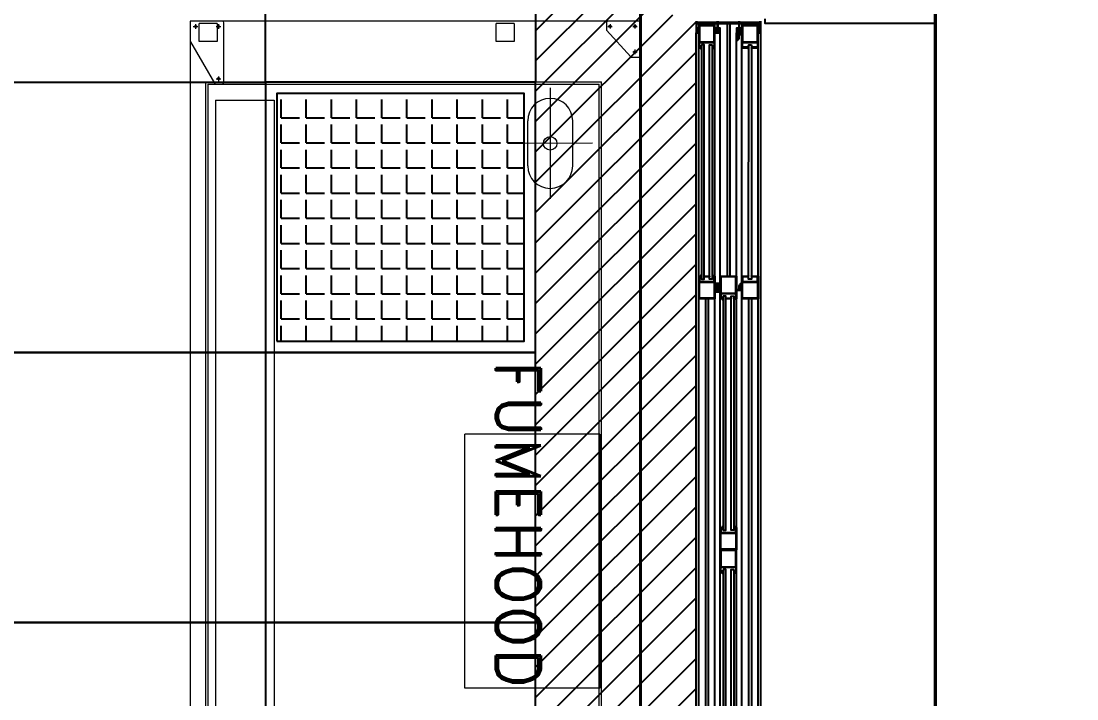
# Model space of a CAD drawing. Header units: millimetres. Extents: x -661525 to 498941, y 282148 to 1359693.
# Drawn here: x -320800 to -318454, y 447322 to 448828 of the extents above; entities that cross this region are included whole.
import ezdxf

# ---------------------------------------------------------------- set-up
doc = ezdxf.new("R2010")
doc.units = ezdxf.units.MM
doc.header["$LTSCALE"] = 2.5
for name, color, linetype in [('A-ALU-SECTION', 11, 'CONTINUOUS'), ('A-ANNO-DIMS-100', 11, 'CONTINUOUS'), ('A-ANNO-TEXT', 7, 'CONTINUOUS'), ('A-ELEV', 8, 'CONTINUOUS'), ('A-ELEV-MEDM', 34, 'CONTINUOUS'), ('A-ELEV-THIN', 8, 'CONTINUOUS'), ('A-GLAZ', 5, 'CONTINUOUS'), ('A-WALL-PLAS', 8, 'CONTINUOUS'), ('CEILING', 11, 'CONTINUOUS'), ('I-SECT', 3, 'CONTINUOUS')]:
    doc.layers.add(name, color=color, linetype=linetype)
doc.layers.add('lab furniture', color=34, linetype='CONTINUOUS', lineweight=18)
doc.styles.add('ROMAND', font='ROMAND')

# ---------------------------------------------------------------- blocks, each defined once
blk = doc.blocks.new('LIGHTS')
at = {"layer": 'CEILING', "transparency": 33554687}
h = blk.add_hatch(dxfattribs=at)
h.set_pattern_fill('ANGLE', color=40, scale=8)
h.set_pattern_definition([(0, (-357159.1916501295, 594292.3595648475), (0, 55.88), [40.64, -15.24]), (90, (-357159.1916501295, 594292.3595648475), (-55.88, 3.421663156817705e-15), [40.64, -15.24])])
h.paths.add_polyline_path([(-357709.1916501295, 594292.3595648475), (-357159.1916501295, 594292.3595648475), (-357159.1916501295, 594842.3595648475), (-357709.1916501295, 594842.3595648475)])
at = {"layer": 'CEILING', "color": 40}
for points in [[(-357734.1916501295, 594267.3595648475), (-357134.1916501295, 594267.3595648475), (-357134.1916501295, 594867.3595648475), (-357734.1916501295, 594867.3595648475)], [(-357709.1916501295, 594292.3595648475), (-357159.1916501295, 594292.3595648475), (-357159.1916501295, 594842.3595648475), (-357709.1916501295, 594842.3595648475)]]:
    blk.add_lwpolyline(points, close=True, dxfattribs=at)

msp = doc.modelspace()

# ---------------------------------------------------------------- hatches: boundary and pattern name
at = {"layer": 'CEILING', "transparency": 33554607}
h = msp.add_hatch(dxfattribs=at)
h.set_pattern_fill('ANSI31', color=254, scale=15)
h.set_pattern_definition([(45, (-674992.9245775288, 1033030.064944088), (-33.67596045400932, 33.67596045400933), [])])
h.paths.add_polyline_path([(-322689.2795446651, 442554.9711989762), (-322713.134088441, 442664.3374803578), (-324225.6447967887, 442334.4345848036), (-324225.6447967887, 442219.8652440234)])
h.paths.add_polyline_path([(-320550.6447959384, 443204.6558181804), (-320550.6447959384, 443291.8137056806), (-324100.6447959384, 443291.8137056806), (-324100.6447959384, 443097.5874493539), (-322584.2968365278, 443097.5874493539), (-322584.2968365278, 442761.0844044609)], flags=0)
h.paths.add_polyline_path([(-319300.6447967333, 445129.8084745786), (-319480.6447959404, 445129.8084745787), (-319480.6447959404, 444175.2027830672), (-319300.6447967333, 444175.2027830672)])
h.paths.add_polyline_path([(-320550.6447959384, 443204.6558181804), (-320550.6447959384, 443291.8137056806), (-324100.6447959384, 443291.8137056806), (-324100.6447959384, 443097.5874493539), (-322584.2968365278, 443097.5874493539), (-322584.2968365278, 442761.0844044609)], flags=16)
h.paths.add_polyline_path([(-324100.6447959384, 442761.0844044609), (-324148.5448864785, 442761.0844044609), (-324148.5448864785, 443097.5874493539), (-324100.6447959384, 443097.5874493539), (-324100.6447959384, 443291.8137056806), (-324225.6447967887, 443291.8137056806), (-324225.6447967887, 442334.4345848036), (-319836.3345124935, 443291.8137056806), (-324100.6447959384, 443291.8137056806), (-324100.6447959384, 443097.5874493539), (-322584.2968365278, 443097.5874493539), (-322584.2968365278, 442761.0844044609), (-324100.6447959384, 442430.3451262452)])
h.paths.add_polyline_path([(-322584.2968365278, 442761.0844044609), (-324100.6447959384, 442761.0844044609), (-324100.6447959384, 442430.3451262452)], flags=17)
h.paths.add_polyline_path([(-320100.6447959384, 445112.0915540079), (-320550.6447959384, 445112.0915540079), (-320550.6447959384, 444175.2027830672), (-320181.8947962524, 444175.2027830672, -0.3599880323542425), (-320100.6447959384, 444273.4292434115)])
h.paths.add_polyline_path([(-319480.6447959404, 445129.8084745787), (-320001.6447959389, 445129.8084745791), (-320001.6447959389, 445112.0915540079), (-320081.8947962524, 445112.0915540079), (-320081.8947962524, 444275.2027830672, -0.4142135623730951), (-319981.8947962524, 444175.2027830672), (-319480.6447959404, 444175.2027830672)])
h.paths.add_polyline_path([(-319300.6447967333, 444175.2027830672), (-319480.6447959404, 444175.2027830672), (-319480.6447959404, 443438.0396041998), (-320081.8947962524, 443306.8975468004), (-320081.8947962524, 443291.8137056806), (-319836.6273988618, 443291.8137056806), (-319412.644795744, 443384.2911259484), (-319412.644795744, 443665.8084745753), (-319306.644795744, 443665.8084745753), (-319300.6447967333, 443667.8462100885)])
h.paths.add_polyline_path([(-319480.6447959404, 444175.2027830672), (-319981.8947962524, 444175.2027830672, -0.4142135623730952), (-320081.8947962524, 444075.2027830672), (-320081.8947962524, 443306.8975468004), (-319480.6447959404, 443438.0396041998)])
h.paths.add_polyline_path([(-320100.6447959385, 444076.9763227229, -0.3599880323542248), (-320181.8947962524, 444175.2027830672), (-320550.6447959384, 444175.2027830672), (-320550.6447959384, 443291.8137056806), (-320100.6447959385, 443291.8137056806)])
h.paths.add_polyline_path([(-320550.6447959384, 444175.2027830672), (-320857.1447967608, 444175.2027830672), (-320857.1447967608, 443891.8137056806), (-320857.1447967608, 443291.8137056806), (-320550.6447959384, 443291.8137056806)])
h.paths.add_polyline_path([(-319480.6447959404, 453554.4463814722), (-320100.6447959384, 453554.4463814722), (-320100.6447959384, 453491.8137056806), (-319657.1447967608, 453491.8137056806), (-319657.1447967608, 452891.8137056806), (-319657.1447967608, 452291.8137056806), (-319657.1447967608, 451691.8137056806), (-319657.1447967608, 451091.8137056806), (-319657.1447967608, 450491.8137056806), (-319657.1447967608, 449891.8137056806), (-319657.1447967608, 449291.8137056806), (-319657.1447967608, 448691.8137056806), (-319480.6447959404, 448691.8137056806)])
h.paths.add_polyline_path([(-319300.6447967333, 453554.4463814722), (-319480.6447959404, 453554.4463814722), (-319480.6447959404, 448691.8137056806), (-319300.6447967333, 448691.8137056806), (-319300.6447967333, 448841.8137057439), (-319412.6447957682, 448841.8137057439), (-319412.6447957682, 449465.8137057439), (-319300.6447967333, 449465.8137057439), (-319300.6447967333, 451241.8137057444), (-319412.6447957682, 451241.8137057444), (-319412.6447957682, 451865.8137057444), (-319300.6447967333, 451865.8137057444)])
h.paths.add_polyline_path([(-319480.6447959404, 448691.8137056806), (-319657.1447967608, 448691.8137056806), (-319657.1447967608, 448091.8137056806), (-319657.1447967608, 447491.8137056806), (-319657.1447967608, 446891.8137056806), (-320100.6447959384, 446891.8137056806), (-320100.6447959384, 446360.0915540079), (-319891.1452820125, 446360.0915540079), (-319480.6447959404, 446449.5889131111)])
h.paths.add_polyline_path([(-319300.6447967333, 448691.8137056806), (-319480.6447959404, 448691.8137056806), (-319480.6447959404, 446449.5889131111), (-319891.1452820125, 446360.0915540079), (-319424.6447958372, 446360.0915540079), (-319424.6447957498, 446477.8137057439), (-319300.6447967333, 446477.8137057423)])
h.paths.add_polyline_path([(-320100.6447959384, 446891.8137056806), (-320257.1447967608, 446891.8137056806), (-320550.6447959384, 446891.8137056806), (-320550.6447959384, 446360.0915540079), (-320100.6447959384, 446360.0915540079)])
h.paths.add_polyline_path([(-320550.6447959384, 446891.8137056806), (-320857.1447967608, 446891.8137056806), (-320857.1447967608, 446291.8137056806), (-320857.1447967608, 446149.4842383079), (-320649.6447959389, 446194.7234102885), (-320649.6447959389, 446360.0915540079), (-320550.6447959384, 446360.0915540079)], flags=17)
h.paths.add_polyline_path([(-321237.6447959386, 453903.8137056806), (-321818.3048960833, 453903.8137056806), (-321818.3048960833, 453802.7987176758), (-321237.6447959386, 453802.7987176758)])
h.paths.add_polyline_path([(-320100.6447959384, 453641.8137950809), (-320550.6447959384, 453641.8137950809), (-320550.6447959384, 453554.4463814722), (-320100.6447959384, 453554.4463814722)])
h.paths.add_polyline_path([(-320100.6447959384, 453554.4463814722), (-320550.6447959384, 453554.4463814722), (-320550.6447959384, 453491.8137056806), (-320257.1447967608, 453491.8137056806), (-320100.6447959384, 453491.8137056806)])
h.paths.add_polyline_path([(-319412.6447036264, 454091.8137950809), (-320013.644702832, 454091.8137950809), (-320013.644702832, 453903.8137056806), (-319412.6447036264, 453903.8137056806)])
h.paths.add_polyline_path([(-319412.6447036264, 453903.8137056806), (-320013.644702832, 453903.8137056806), (-320013.644702832, 453802.7987176758), (-319480.6447959404, 453802.7987176756), (-319480.6447959404, 453554.4463814722), (-319300.6447967334, 453554.4463814722), (-319300.6447967334, 453641.8137950805), (-319412.6447036264, 453641.8137950805)])
h.paths.add_polyline_path([(-319480.6447959404, 453802.7987176756), (-320013.644702832, 453802.7987176758), (-320013.644702832, 453641.8137950809), (-320100.6447959384, 453641.8137950809), (-320100.6447959384, 453554.4463814722), (-319480.6447959404, 453554.4463814722)])
h.paths.add_polyline_path([(-324100.6447959384, 453641.8137057449), (-324213.6447967882, 453641.8137057449), (-324213.6447967882, 453554.4463814722), (-324100.6447959384, 453554.4463814722)])
h.paths.add_polyline_path([(-324100.6447959384, 453554.4463814722), (-324213.6447967882, 453554.4463814722), (-324213.6447967883, 451041.8137057449), (-324213.6447967891, 450041.813705745), (-324213.6447967885, 448791.8137057443), (-324213.6447967886, 448691.8137056806), (-324100.6447959384, 448691.8137056806)])
h.paths.add_polyline_path([(-324100.6447959384, 448691.8137056806), (-324213.6447967899, 448691.8137056806), (-324213.6447967899, 447791.8137057436), (-324213.6447967885, 446691.8137057438), (-324213.6447967901, 445691.8137057436), (-324213.6447967887, 443978.915725401), (-324218.3263436912, 443291.8137056806), (-324100.6447959384, 443291.8137056806), (-324100.6447959384, 444981.7653109194), (-323857.1447967608, 445034.853206324), (-323857.1447967608, 445091.8137056806), (-323857.1447967608, 445495.4239231065), (-324100.6447959384, 445442.3360277019)])
h.paths.add_polyline_path([(-323382.552946034, 453802.7987176758), (-324013.6447959382, 453802.7987176758), (-324013.6447959371, 453641.8137057449), (-324100.6447959384, 453641.8137057449), (-324100.6447959384, 445442.3360277019), (-323857.1447967608, 445495.4239231065), (-323857.1447967608, 445691.8137056806), (-323857.1447967608, 446291.8137056806), (-323857.1447967608, 446891.8137056806), (-323857.1447967608, 447491.8137056806), (-323857.1447967608, 448091.8137056806), (-323857.1447967608, 448691.8137056806), (-323857.1447967608, 449291.8137056806), (-323857.1447967608, 449891.8137056806), (-323857.1447967608, 450491.8137056806), (-323857.1447967608, 451091.8137056806), (-323857.1447967608, 451691.8137056806), (-323857.1447967608, 452291.8137056806), (-323857.1447967608, 452891.8137056806), (-323857.1447967608, 453491.8137056806), (-323257.1447967608, 453491.8137056806), (-322657.1447967608, 453491.8137056806), (-322057.1447967608, 453491.8137056806), (-321457.1447967608, 453491.8137056806), (-320857.1447967608, 453491.8137056806), (-320550.6447959384, 453491.8137056806), (-320550.6447959384, 453641.8137950809), (-320637.644702832, 453641.8137950809), (-320637.644702832, 453791.8137056807), (-321237.6447959386, 453791.8137056806), (-321818.3048960833, 453794.1015672894), (-321818.3048960833, 453554.4463814722), (-323382.552946034, 453554.4463814722)])
h.paths.add_polyline_path([(-324687.6447967887, 442945.0591115165, -0.3801224037316589), (-324786.9519863043, 443033.3082770564), (-326282.3376068475, 442856.3620864854, -0.449146825377469), (-326381.644796363, 442744.6112520252), (-326381.644796363, 442604.4046952919), (-325939.1885319838, 442604.4046952919), (-325939.1885319838, 442267.9016503989), (-326381.644796363, 442267.9016503989), (-326381.644796363, 441932.8232421234), (-324687.6447967887, 442302.3112172806)])
h.paths.add_polyline_path([(-324687.6447967887, 443978.9157254025), (-326381.6447963631, 443978.9157254024), (-326381.6447963631, 442944.6112520252, -0.3801224037314415), (-326282.3376068475, 442856.3620864854), (-324786.9519863043, 443033.3082770564, -0.4491468253774288), (-324687.6447967887, 443145.0591115165)])
h.paths.add_polyline_path([(-324587.6447967887, 443045.0591115165, -0.4142135623730951), (-324687.6447967887, 442945.0591115165), (-324687.6447967887, 442302.3112172806), (-324550.6447959384, 442332.1930667041)])
h.paths.add_polyline_path([(-324237.6447967887, 443098.3067719614), (-324550.6447959384, 443061.2700660192), (-324550.6447959384, 442332.1930667041), (-324687.6447967887, 442302.3112172806), (-324687.6447967887, 442119.0956184581), (-324237.6447967887, 442217.2478511517)])
h.paths.add_polyline_path([(-324237.6447967887, 443978.9157254025), (-324550.6447959384, 443978.9157254025), (-324550.6447959384, 443061.2700660192), (-324237.6447967887, 443098.3067719614)])
h.paths.add_polyline_path([(-324550.6447959384, 443978.9157254025), (-324687.6447967887, 443978.9157254025), (-324687.6447967887, 443145.0591115165, -0.3801224037317192), (-324588.3376072731, 443056.8099459767), (-324550.6447959384, 443061.2700660192)])
h.paths.add_polyline_path([(-328075.6447959375, 443978.9157254025), (-328100.6447959385, 443990.9157254024), (-328100.6447959385, 441557.8823747691), (-328075.6447959375, 441494.7515884678)])
h.paths.add_polyline_path([(-328100.6447959385, 443978.9157254024), (-328525.6447959375, 443978.9157254024), (-328525.6447959375, 443478.9157254024), (-328525.6447959375, 442590.915732089), (-328174.9519854531, 442632.4125580738, -0.3752320948283178), (-328100.6447959385, 442740.9879761888)])
h.paths.add_polyline_path([(-326381.6447963631, 443978.9157254024), (-328015.0914687, 443978.9157254024), (-328075.6447959375, 443978.9157254024), (-328075.6447959375, 442744.163392534, -0.3801224037317428), (-327976.3376064218, 442655.9142269941), (-326480.9519858787, 442832.860417565, -0.4491468253773102), (-326381.6447963631, 442944.6112520252)])
h.paths.add_polyline_path([(-327503.4365819345, 442604.4046952919), (-326381.644796363, 442604.4046952919), (-326381.644796363, 442744.6112520252, -0.3801224037319527), (-326480.9519858787, 442832.860417565), (-327976.3376064218, 442655.9142269941, -0.449146825377503), (-328075.6447959375, 442544.163392534), (-328075.6447959375, 441563.3352669661), (-326381.644796363, 441932.8232421234), (-326381.644796363, 442267.9016503989), (-327503.4365819345, 442267.9016503989)])
h.paths.add_polyline_path([(-328100.6447959385, 442547.3388088791, -0.3094281810421867), (-328174.9519854531, 442632.4125580738), (-328525.6447959375, 442590.915732089), (-328525.6447959375, 441702.9157387757), (-328525.6447959375, 441396.599355772), (-328075.6447959375, 441494.7515884678), (-328075.6447959375, 441563.3352669661), (-328100.6447959385, 441557.8823747691)])
h.paths.add_polyline_path([(-328307.1411855205, 441885.1712547079), (-328307.1411855205, 442103.1623870407), (-328461.6943915233, 442103.1623870407), (-328461.6943915233, 441885.1712547079)], flags=24)
h.paths.add_polyline_path([(-328404.9592570562, 443413.4559954352), (-328192.6468423222, 443413.4559954352), (-328192.6468423222, 443568.009201438), (-328404.9592570562, 443568.009201438)], flags=24)
h.paths.add_polyline_path([(-328307.1411855205, 443176.3294395231), (-328307.1411855205, 443394.3205718559), (-328461.6943915233, 443394.3205718559), (-328461.6943915233, 443176.3294395231)], flags=24)
h.paths.add_polyline_path([(-327337.2310853726, 443415.7325984367), (-327119.2399530397, 443415.7325984367), (-327119.2399530397, 443570.2858044395), (-327337.2310853726, 443570.2858044395)], flags=24)
h.paths.add_polyline_path([(-324566.9592579074, 443413.4559954352), (-324354.6468431734, 443413.4559954352), (-324354.6468431734, 443568.009201438), (-324566.9592579074, 443568.009201438)], flags=9)
h.paths.add_polyline_path([(-324137.1328595304, 449489.0276588214), (-323924.8204447964, 449489.0276588214), (-323924.8204447964, 449643.5808648242), (-324137.1328595304, 449643.5808648242)], flags=9)
h.paths.add_polyline_path([(-321013.4415590623, 453535.9644560215), (-321013.4415590623, 453748.2768707554), (-321167.994765065, 453748.2768707554), (-321167.994765065, 453535.9644560215)], flags=24)
h.paths.add_polyline_path([(-320578.106085729, 444366.6973647535), (-320360.1149533961, 444366.6973647535), (-320360.1149533961, 444521.2505707563), (-320578.106085729, 444521.2505707563)], flags=9)
h.paths.add_polyline_path([(-320857.1447967608, 446149.4842383079), (-320857.1447967608, 444175.2027830672), (-320550.6447959384, 444175.2027830672), (-320550.6447959384, 445112.0915540079), (-320649.6447959389, 445112.0915540079), (-320649.6447959389, 446194.7234102885)])
h.paths.add_polyline_path([(-321012.7764840281, 443101.6065408656), (-321012.7764840281, 443208.9905790648), (-321167.3296900309, 443208.9905790648), (-321167.3296900309, 443101.6065408656)], flags=8)

# ---------------------------------------------------------------- linework, layer by layer
at = {"layer": 'A-ALU-SECTION', "color": 254}
for points in [[(-319289.9871649805, 448768.798719178), (-319289.9872070223, 448770.1987121525), (-319293.244795766, 448770.1987176757), (-319293.2447957669, 448780.1987176757), (-319260.0447957662, 448780.1987176757), (-319260.0447957658, 448770.1987176757), (-319263.3023480421, 448770.1986983899), (-319263.3023845109, 448768.7987139379), (-319258.6447957659, 448768.7987176758), (-319258.6447957659, 448818.7987176758), (-319294.6447957659, 448818.7987176758), (-319294.6447957659, 448768.7987176758), (-319289.9872070223, 448768.7987191775)], [(-319260.0447957662, 448781.5987176756), (-319260.0447957662, 448817.3987176759), (-319293.244795766, 448817.3987176754), (-319293.244795766, 448781.5987176756), (-319260.0447957662, 448781.5987176756)], [(-319184.9808458595, 448768.7986367508), (-319184.9808879013, 448770.1986297253), (-319197.244795766, 448770.1987176757), (-319197.2447957669, 448780.1987176757), (-319164.0447957662, 448780.1987176757), (-319164.0447957658, 448770.1987176757), (-319176.3087064179, 448770.1986254641), (-319176.3087428866, 448768.7986410121), (-319162.6447957659, 448768.7987176758), (-319162.6447957659, 448818.7987176758), (-319198.6447957659, 448818.7987176758), (-319198.6447957659, 448799.998717676), (-319209.644953361, 448799.9987176764), (-319209.644953361, 448796.7987176767), (-319207.8449533607, 448796.7987176767), (-319207.8449533607, 448798.1987176766), (-319206.644953361, 448798.1987176766), (-319206.644953361, 448793.7987176767), (-319207.8449533607, 448793.7987176767), (-319207.8449533607, 448794.7987176767), (-319209.644953361, 448794.7987176767), (-319209.644953361, 448791.9987176769), (-319206.644953361, 448791.9987176769), (-319206.644953361, 448790.3570278567), (-319209.6449533605, 448788.3479749393), (-319209.644953361, 448785.098717677), (-319207.8449533612, 448785.098717677), (-319207.8449533612, 448787.3846441736), (-319204.8449533607, 448789.3846441736), (-319204.8449533607, 448798.1987176766), (-319198.6447957659, 448798.1987176766), (-319198.6447957659, 448768.7987176758), (-319184.9808879013, 448768.7986367508)], [(-319164.0447957662, 448781.5987176756), (-319164.0447957662, 448817.3987176759), (-319197.244795766, 448817.3987176759), (-319197.244795766, 448781.5987176756), (-319164.0447957662, 448781.5987176756)], [(-319289.987164981, 448260.7987161736), (-319289.9872070227, 448259.3987231991), (-319293.244795766, 448259.3987176754), (-319293.2447957669, 448249.3987176754), (-319260.0447957662, 448249.3987176754), (-319260.0447957658, 448259.3987176754), (-319263.3023673252, 448259.3987501236), (-319263.3024037939, 448260.7987345756), (-319258.6447957659, 448260.7987176753), (-319258.6447957659, 448210.7987176753), (-319294.6447957659, 448210.7987176758), (-319294.6447957659, 448260.7987176758), (-319289.9872070227, 448260.7987161736)], [(-319289.9871229392, 448260.7987161731), (-319289.987164981, 448259.3987231986), (-319293.2447537242, 448259.3987176754), (-319293.2447537251, 448249.3987176754), (-319260.0447537245, 448249.3987176754), (-319260.044753724, 448259.3987176754), (-319263.3023252834, 448259.3987501236), (-319263.3023617521, 448260.7987345756), (-319258.6447537241, 448260.7987176753), (-319258.6447537241, 448227.5141833062), (-319252.4447537239, 448227.5141833062), (-319252.4447537239, 448236.3282568092), (-319249.4447537239, 448238.3282568092), (-319249.4447537239, 448240.6141833058), (-319247.6447537241, 448240.6141833058), (-319247.6447537241, 448237.364926044), (-319250.6447537241, 448235.3558731261), (-319250.6447537241, 448233.7141833059), (-319247.6447537241, 448233.7141833059), (-319247.6447537241, 448230.9141833061), (-319249.4447537239, 448230.9141833061), (-319249.4447537239, 448231.9141833056), (-319250.6447537241, 448231.9141833056), (-319250.6447537241, 448227.5141833062), (-319249.4447537244, 448227.5141833062), (-319249.4447537239, 448228.9141833061), (-319247.6447537241, 448228.9141833061), (-319247.6447537241, 448225.7141833059), (-319258.6447537241, 448225.7141833059), (-319258.6447537241, 448210.7987176753), (-319294.6447537241, 448210.7987176753), (-319294.6447537241, 448260.7987176753), (-319289.987164981, 448260.7987161736)], [(-319260.0447957662, 448247.998717676), (-319260.0447957662, 448212.1987176752), (-319293.244795766, 448212.1987176757), (-319293.244795766, 448247.9987176755), (-319260.0447957662, 448247.998717676)], [(-319215.3230022804, 448210.7985789641), (-319215.3229602387, 448212.1985719386), (-319212.0448745631, 448212.1987332474), (-319212.0448745622, 448222.1987332474), (-319245.2448745628, 448222.1987332474), (-319245.2448745633, 448212.1987332474), (-319242.0077999264, 448212.1987407995), (-319242.0077634577, 448210.7987563471), (-319246.6448745632, 448210.7987332475), (-319246.6448745632, 448244.0832676171), (-319252.8448745634, 448244.0832676171), (-319252.8448745639, 448235.2691941136), (-319255.8448745639, 448233.2691941136), (-319255.8448745639, 448230.9832676175), (-319257.6448745637, 448230.9832676175), (-319257.6448745637, 448234.2325248793), (-319254.6448745637, 448236.2415777967), (-319254.6448745637, 448237.8832676169), (-319257.6448745637, 448237.8832676169), (-319257.6448745637, 448240.6832676167), (-319255.8448745634, 448240.6832676167), (-319255.8448745634, 448239.6832676172), (-319254.6448745637, 448239.6832676172), (-319254.6448745637, 448244.0832676171), (-319255.8448745634, 448244.0832676171), (-319255.8448745634, 448242.6832676167), (-319257.6448745637, 448242.6832676167), (-319257.6448745637, 448245.8832676169), (-319246.6448745632, 448245.8832676169), (-319246.6448745632, 448260.7987332475), (-319210.6448745632, 448260.7987332475), (-319210.6447957659, 448231.3987332476), (-319204.4447169683, 448231.3987332476), (-319204.4447169683, 448240.2128067506), (-319201.4447169683, 448242.2128067506), (-319201.4447169683, 448244.4987332472), (-319199.6447169685, 448244.4987332468), (-319199.6447169685, 448241.2494759854), (-319202.6447169685, 448239.2404230675), (-319202.6447169685, 448237.5987332473), (-319199.6447169685, 448237.5987332469), (-319199.6447169685, 448234.7987332475), (-319201.4447169683, 448234.7987332475), (-319201.4447169688, 448235.7987332475), (-319202.6447169685, 448235.7987332475), (-319202.6447169685, 448231.3987332476), (-319201.4447169688, 448231.3987332476), (-319201.4447169688, 448232.7987332475), (-319199.6447169685, 448232.7987332475), (-319199.6447169685, 448229.5987332473), (-319210.6447957659, 448229.5987332473), (-319210.6448745632, 448210.7987332475), (-319215.3229602387, 448210.7985789641)], [(-319212.0447957662, 448223.5987332473), (-319212.0447957662, 448259.3987332476), (-319245.244795766, 448259.3987332476), (-319245.244795766, 448223.5987332478), (-319212.0447957662, 448223.5987332473)], [(-319184.9808458595, 448260.7987986012), (-319184.9808879013, 448259.3988056267), (-319197.244795766, 448259.3987176759), (-319197.2447957669, 448249.3987176759), (-319164.0447957662, 448249.3987176759), (-319164.0447957658, 448259.3987176759), (-319176.3087064179, 448259.3987988523), (-319176.3087428866, 448260.7987833042), (-319162.6447957659, 448260.7987176758), (-319162.6447957659, 448210.7987176758), (-319198.6447957659, 448210.7987176758), (-319198.6447957659, 448260.7987176758), (-319184.9808879013, 448260.7987986012)], [(-319164.0447957662, 448247.998717676), (-319164.0447957662, 448212.1987176757), (-319197.244795766, 448212.1987176757), (-319197.244795766, 448247.998717676), (-319164.0447957662, 448247.998717676)], [(-319241.9871456979, 447702.7987140469), (-319241.9871877397, 447701.3987210724), (-319245.244795766, 447701.3987176759), (-319245.2447957669, 447691.3987176759), (-319212.0447957662, 447691.3987176759), (-319212.0447957658, 447701.3987176759), (-319215.3023480421, 447701.3987479974), (-319215.3023845109, 447702.7987324494), (-319210.6447957659, 447702.7987176758), (-319210.6447957659, 447652.7987176758), (-319246.6447957659, 447652.7987176758), (-319246.6447957659, 447702.7987176758), (-319241.9871877397, 447702.7987140469)], [(-319212.0447957662, 447689.998717676), (-319212.0447957662, 447654.1987176757), (-319245.244795766, 447654.1987176757), (-319245.244795766, 447689.998717676), (-319212.0447957662, 447689.998717676)], [(-319241.9871849518, 447602.7987308056), (-319241.9872269935, 447604.19872378), (-319245.244795766, 447604.1987176762), (-319245.2447957669, 447614.1987176757), (-319212.0447957662, 447614.1987176757), (-319212.0447957658, 447604.1987176757), (-319215.302387296, 447604.1986968555), (-319215.3024237647, 447602.7987124031), (-319210.6447957659, 447602.7987176758), (-319210.6447957659, 447652.7987176758), (-319246.6447957659, 447652.7987176758), (-319246.6447957659, 447602.7987176758), (-319241.9872269935, 447602.7987308056)], [(-319212.0447957662, 447615.5987176756), (-319212.0447957662, 447651.3987176759), (-319245.244795766, 447651.3987176759), (-319245.244795766, 447615.5987176756), (-319212.0447957662, 447615.5987176756)]]:
    msp.add_lwpolyline(points, dxfattribs=at)
for points in [[(-319177.6384531569, 448775.0164720202), (-319177.6453441323, 448254.5809633304), (-319183.6442474008, 448254.5809633304), (-319183.6373564259, 448775.0164720202)], [(-319282.6448529216, 448259.3987235567), (-319282.6448529216, 448260.7987079677), (-319270.6311420829, 448260.7987079677), (-319270.6311420829, 448259.3987235567)], [(-319234.6516597236, 448210.798756321), (-319234.6516597236, 448212.198740732), (-319222.6379488849, 448212.198740732), (-319222.6379488849, 448210.798756321)]]:
    msp.add_lwpolyline(points, close=True, dxfattribs=at)
at = {"layer": 'A-ANNO-DIMS-100', "color": 254}
msp.add_lwpolyline([(-327559.2810525682, 440920.5156382491), (-326225.6447959349, 440920.5156382491), (-317766.2580761083, 440920.5156382491), (-317766.2580761088, 455732.7986973636), (-329125.6447959349, 455732.7986973636), (-329125.6447959349, 454732.7986973636), (-318770.6447959382, 454732.7986973636), (-318770.6447959382, 442866.2126402623), (-328155.6447959363, 440788.4879705087)], dxfattribs=at)
at = {"layer": 'A-ELEV', "color": 254}
for points in [[(-318770.6447163953, 453622.7988070115), (-318770.6447163948, 443682.7934865067)], [(-319412.6447957659, 448852.7987176693), (-319425.6447957659, 448852.7987176693), (-319425.6447957654, 446452.7987176693), (-319412.6447957659, 446452.7987176693)]]:
    msp.add_lwpolyline(points, dxfattribs=at)
at = {"layer": 'A-ELEV'}
for points in [[(-318768.0272288559, 453624.8286938135), (-318768.0272288554, 443684.8233733083)], [(-319410.0273082265, 448854.828604471), (-319423.0273082264, 448854.828604471), (-319423.027308226, 446454.8286044709), (-319410.0273082265, 446454.8286044709)]]:
    msp.add_lwpolyline(points, dxfattribs=at)
at = {"layer": 'A-ELEV-MEDM', "color": 254}
for centre, start, end in [((-319288.6437335017, 448766.8120813314), 89.12246315934824, 270.8765955399166), ((-319288.6437114326, 448769.4987156652), 89.12246315934824, 270.8765955399166), ((-319288.6299795683, 448772.1856297134), 89.70718403180297, 270.2918747257466), ((-319264.6458629144, 448766.8120718306), 269.1224631593482, 90.8765955399166), ((-319264.6458408453, 448769.4987061639), 269.1224631593482, 90.8765955399166), ((-319264.6595285672, 448772.1856204379), 269.707184031803, 90.29187472574662), ((-319183.6374143807, 448766.8119989043), 89.12246315934824, 270.8765955399166), ((-319183.6373923116, 448769.4986332381), 89.12246315934824, 270.8765955399166), ((-319183.6236604473, 448772.1855472862), 89.70718403180297, 270.2918747257466), ((-319177.6659310854, 448772.1855472862), 269.7081252742533, 90.29281596819703), ((-319177.6521992211, 448769.4986332381), 269.1234044600834, 90.87753684065176), ((-319177.652177152, 448766.8119989043), 269.1234044600834, 90.87753684065176), ((-319288.6437335021, 448262.7853540201), 89.1234044600834, 270.8775368406518), ((-319264.6458821974, 448262.7853656472), 269.1234044600834, 90.87753684065176), ((-319183.6374143807, 448262.7854364478), 89.1234044600834, 270.8775368406518), ((-319177.652177152, 448262.7854364478), 269.1224631593482, 90.8765955399166), ((-319288.643711433, 448260.0987196863), 89.1234044600834, 270.8775368406518), ((-319288.6299795688, 448257.4118056382), 89.70812527425339, 270.292815968197), ((-319264.6458601283, 448260.0987313139), 269.1234044600834, 90.87753684065176), ((-319264.6595478503, 448257.4118170399), 269.7081252742533, 90.29281596819703), ((-319183.6373923116, 448260.098802114), 89.1234044600834, 270.8775368406518), ((-319183.6236604473, 448257.4118880658), 89.70812527425339, 270.292815968197), ((-319177.6659310854, 448257.4118880658), 269.707184031803, 90.29187472574662), ((-319177.6521992211, 448260.098802114), 269.1224631593482, 90.8765955399166), ((-319240.6505752688, 448214.1855011276), 89.70718403180297, 270.2918747257466), ((-319216.6801435503, 448214.1854897254), 269.707184031803, 90.29187472574662), ((-319240.6643292021, 448208.8119527456), 89.12246315934824, 270.8765955399166), ((-319240.6643071331, 448211.4985870794), 89.12246315934824, 270.8765955399166), ((-319216.6664778974, 448208.811941118), 269.1224631593482, 90.8765955399166), ((-319216.6664558284, 448211.4985754514), 269.1224631593482, 90.8765955399166), ((-319240.6437142191, 447704.7853518935), 89.1234044600834, 270.8775368406518), ((-319240.64369215, 447702.0987175597), 89.1234044600834, 270.8775368406518), ((-319240.6299602857, 447699.4118035115), 89.70812527425339, 270.292815968197), ((-319216.6458629144, 447704.785363521), 269.1234044600834, 90.87753684065176), ((-319216.6458408453, 447702.0987291877), 269.1234044600834, 90.87753684065176), ((-319216.6595285672, 447699.4118149137), 269.7081252742533, 90.29281596819703), ((-319240.6299995396, 447606.185641341), 89.70718403180297, 270.2918747257466), ((-319216.6595678211, 447606.1856299393), 269.707184031803, 90.29187472574662), ((-319240.6437534729, 447600.812092959), 89.12246315934824, 270.8765955399166), ((-319240.6437314039, 447603.4987272928), 89.12246315934824, 270.8765955399166), ((-319216.6459021682, 447600.8120813319), 269.1224631593482, 90.8765955399166), ((-319216.6458800992, 447603.4987156652), 269.1224631593482, 90.8765955399166)]:
    msp.add_arc(centre, 1.343474568803613, start, end, dxfattribs=at)
at = {"layer": 'A-ELEV-THIN', "color": 254}
for p, q in [((-319300.6447957659, 446503.7987176758), (-319300.6447957659, 448801.7987176758)), ((-319294.6447957659, 446503.7987176758), (-319294.6447957659, 448801.7987176758)), ((-319258.6447957659, 446503.7987176758), (-319258.6447957659, 448801.7987176758)), ((-319246.6447957659, 446503.7987176758), (-319246.6447957659, 448801.7987176758)), ((-319231.6447957719, 448822.7987176758), (-319231.6447957719, 448260.7987332475)), ((-319225.6447957719, 448822.7987176758), (-319225.6447957719, 448260.7987332475)), ((-319210.6447957659, 446503.7987176758), (-319210.6447957659, 448801.7987176758)), ((-319198.6447957659, 446503.7987176758), (-319198.6447957659, 448801.7987176758)), ((-319156.6447957659, 446503.7987176758), (-319156.6447957659, 448801.7987176758)), ((-319162.6447957659, 446503.7987176758), (-319162.6447957659, 448768.7987176758)), ((-319279.6447957663, 448210.7987206793), (-319279.6447957607, 447094.7987206793)), ((-319273.6447957663, 448210.7987206793), (-319273.6447957607, 447094.7987206793)), ((-319183.6447957659, 448210.7987176758), (-319183.6447957607, 447094.7987176753)), ((-319177.6447957659, 448210.7987176758), (-319177.6447957607, 447094.7987176753))]:
    msp.add_line(p, q, dxfattribs=at)
at = {"layer": 'A-GLAZ', "color": 254}
for points in [[(-319288.6506201469, 448775.0164720207), (-319288.6436990357, 448254.5809633304), (-319282.6447957673, 448254.5809633304), (-319282.6517168779, 448775.0164720207)], [(-319264.6390015229, 448775.0164720202), (-319264.6458924983, 448254.5809633304), (-319270.6447957668, 448254.5809633304), (-319270.6379047919, 448775.0164720202)], [(-319240.6506201469, 448217.0164875924), (-319240.6436990353, 447696.5809633309), (-319234.6447957668, 447696.5809633309), (-319234.6517168779, 448217.0164875924)], [(-319216.6390015229, 448217.0164875924), (-319216.6458924979, 447696.5809633309), (-319222.6447957663, 447696.5809633309), (-319222.6379047919, 448217.0164875924)], [(-319240.6506201469, 447609.0164720207), (-319240.6436990357, 447088.5809603269), (-319234.6447957673, 447088.5809603269), (-319234.6517168779, 447609.0164720207)], [(-319216.6390015229, 447609.0164720207), (-319216.6458924983, 447088.5809603269), (-319222.6447957668, 447088.5809603269), (-319222.6379047919, 447609.0164720207)]]:
    msp.add_lwpolyline(points, close=True, dxfattribs=at)
at = {"layer": 'A-WALL-PLAS', "color": 254}
msp.add_lwpolyline([(-319146.6447957659, 449472.7987176758), (-319146.6447957659, 449482.7987176758), (-318770.6447163948, 449482.7987176758), (-318770.6447163948, 448822.7987176758), (-319146.6447948001, 448822.7987176758), (-319146.6447948001, 448832.7987176758)], dxfattribs=at)
at = {"layer": 'CEILING'}
for points in [[(-320857.1447967608, 448691.8137056806), (-320257.1447967608, 448691.8137056806), (-320257.1447967608, 449291.8137056806), (-320857.1447967608, 449291.8137056806)], [(-319657.1447967608, 448691.8137056806), (-320257.1447967608, 448691.8137056806), (-320257.1447967608, 449291.8137056806), (-319657.1447967608, 449291.8137056806)], [(-320857.1447967608, 448691.8137056806), (-320257.1447967608, 448691.8137056806), (-320257.1447967608, 448091.8137056806), (-320857.1447967608, 448091.8137056806)], [(-319657.1447967608, 448691.8137056806), (-320257.1447967608, 448691.8137056806), (-320257.1447967608, 448091.8137056806), (-319657.1447967608, 448091.8137056806)], [(-320857.1447967608, 448091.8137056806), (-320257.1447967608, 448091.8137056806), (-320257.1447967608, 447491.8137056806), (-320857.1447967608, 447491.8137056806)], [(-319657.1447967608, 448091.8137056806), (-320257.1447967608, 448091.8137056806), (-320257.1447967608, 447491.8137056806), (-319657.1447967608, 447491.8137056806)], [(-320857.1447967608, 447491.8137056806), (-320257.1447967608, 447491.8137056806), (-320257.1447967608, 446891.8137056806), (-320857.1447967608, 446891.8137056806)], [(-319657.1447967608, 447491.8137056806), (-320257.1447967608, 447491.8137056806), (-320257.1447967608, 446891.8137056806), (-319657.1447967608, 446891.8137056806)]]:
    msp.add_lwpolyline(points, close=True, dxfattribs=at)
at = {"layer": 'I-SECT', "color": 254}
for points in [[(-319300.6447957659, 448827.7987176758), (-319300.6447957659, 448801.7987176758), (-319294.6447957659, 448801.7987176758), (-319294.6447957659, 448805.7987176758), (-319296.6447957659, 448805.7987176758), (-319296.6447957659, 448803.7987176758), (-319298.6447957659, 448803.7987176758), (-319298.6447957659, 448809.7987176758), (-319296.6447957659, 448809.7987176758), (-319296.6447957659, 448807.7987176758), (-319294.6447957659, 448807.7987176758), (-319294.6447957659, 448811.7987176758), (-319298.6447957659, 448811.7987176758), (-319298.6447957659, 448822.7987176758), (-319253.6447957659, 448822.7987176758), (-319253.6447957659, 448811.7987176758), (-319258.6447957659, 448811.7987176758), (-319258.6447957659, 448807.7987176758), (-319256.6447957659, 448807.7987176758), (-319256.6447957659, 448809.7987176758), (-319253.6447957659, 448809.7987176758), (-319253.6447957659, 448803.7987176758), (-319256.6447957659, 448803.7987176758), (-319256.6447957659, 448805.7987176758), (-319258.6447957659, 448805.7987176758), (-319258.6447957659, 448801.7987176758), (-319246.6447957659, 448801.7987176758), (-319246.6447957659, 448805.7987176758), (-319248.6447957659, 448805.7987176758), (-319248.6447957659, 448803.7987176758), (-319251.6447957659, 448803.7987176758), (-319251.6447957659, 448809.7987176758), (-319248.6447957659, 448809.7987176758), (-319248.6447957659, 448807.7987176758), (-319246.6447957659, 448807.7987176758), (-319246.6447957659, 448811.7987176758), (-319251.6447957659, 448811.7987176758), (-319251.6447957659, 448822.7987176758), (-319205.6447957659, 448822.7987176758), (-319205.6447957659, 448811.7987176758), (-319210.6447957659, 448811.7987176758), (-319210.6447957659, 448807.7987176758), (-319208.6447957659, 448807.7987176758), (-319208.6447957659, 448809.7987176758), (-319205.6447957659, 448809.7987176758), (-319205.6447957659, 448803.7987176758), (-319208.6447957659, 448803.7987176758), (-319208.6447957659, 448805.7987176758), (-319210.6447957659, 448805.7987176758), (-319210.6447957659, 448801.7987176758), (-319198.6447957659, 448801.7987176758), (-319198.6447957659, 448805.7987176758), (-319200.6447957659, 448805.7987176758), (-319200.6447957659, 448803.7987176758), (-319203.6447957659, 448803.7987176758), (-319203.6447957659, 448809.7987176758), (-319200.6447957659, 448809.7987176758), (-319200.6447957659, 448807.7987176758), (-319198.6447957659, 448807.7987176758), (-319198.6447957659, 448811.7987176758), (-319203.6447957659, 448811.7987176758), (-319203.6447957659, 448822.7987176758)], [(-319253.6447957659, 448827.7987176758), (-319253.6447957659, 448824.7987176758), (-319298.6447957659, 448824.7987176758), (-319298.6447957659, 448827.7987176758)], [(-319205.6447957659, 448827.7987176758), (-319205.6447957659, 448824.7987176758), (-319251.6447957659, 448824.7987176758), (-319251.6447957659, 448827.7987176758)], [(-319203.6447957659, 448822.7987176758), (-319158.6447957659, 448822.7987176758), (-319158.6447957659, 448811.7987176758), (-319162.6447957659, 448811.7987176758), (-319162.6447957659, 448807.7987176758), (-319160.6447957659, 448807.7987176758), (-319160.6447957659, 448809.7987176758), (-319158.6447957659, 448809.7987176758), (-319158.6447957659, 448803.7987176758), (-319160.6447957659, 448803.7987176758), (-319160.6447957659, 448805.7987176758), (-319162.6447957659, 448805.7987176758), (-319162.6447957659, 448801.7987176758), (-319156.6447957659, 448801.7987176758), (-319156.6447957659, 448827.7987176758)], [(-319158.6447957659, 448827.7987176758), (-319158.6447957659, 448824.7987176758), (-319203.6447957659, 448824.7987176758), (-319203.6447957659, 448827.7987176758)]]:
    msp.add_lwpolyline(points, dxfattribs=at)
at = {"layer": 'lab furniture', "color": 254, "ltscale": 40}
for p, q in [((-319499.8447958452, 448825.531417586), (-319499.8447958452, 448808.8012668342)), ((-319499.3042702375, 448807.3319474459), (-319445.3764021171, 448748.4740368426)), ((-319443.7620147539, 448747.7987175733), (-319426.9120958445, 448747.7987175733))]:
    msp.add_line(p, q, dxfattribs=at)
at = {"layer": 'lab furniture', "color": 254}
for p, q in [((-319426.9120958445, 448827.7987175733), (-319497.5774958429, 448827.7987175733)), ((-319426.9120958445, 448827.7987175733), (-319497.5774958429, 448827.7987175733)), ((-319424.6447958348, 448750.0660175756), (-319424.6447958348, 448825.531417586)), ((-320417.724770047, 448815.7987176031), (-320407.5648216235, 448815.7987176031)), ((-320412.6447958353, 448820.8791203723), (-320412.6447958353, 448810.7183148042)), ((-320366.7247700545, 448815.7987176031), (-320356.5648216235, 448815.7987176031)), ((-320361.6447958353, 448820.8791203723), (-320361.6447958353, 448810.7183148042)), ((-319496.7775529993, 448816.1987175719), (-319486.6176045758, 448816.1987175719)), ((-319491.697578795, 448821.2131323517), (-319491.697578795, 448811.0523268059)), ((-319441.324770048, 448816.1987175719), (-319431.1648216245, 448816.1987175719)), ((-319436.2447958437, 448821.2131323517), (-319436.2447958437, 448811.0523268059)), ((-319441.324770048, 448759.3327295855), (-319431.1648216245, 448759.3327295855)), ((-319436.2447958437, 448764.4131323621), (-319436.2447958437, 448754.252326794)), ((-319514.7021894751, 447910.2987175733), (-319814.5874022094, 447910.2987175733)), ((-319814.5874022094, 447345.2987175733), (-319814.5874022094, 447910.2987175733)), ((-319514.7021894751, 447910.2987175733), (-319514.7021894751, 447345.2987175733)), ((-319514.7021894751, 447345.2987175733), (-319814.5874022094, 447345.2987175733))]:
    msp.add_line(p, q, dxfattribs=at)
at = {"layer": 'lab furniture', "color": 254, "ltscale": 20}
for p, q in [((-320404.6447958353, 448782.7987175808), (-320404.6447958353, 448822.7987175733)), ((-320364.6447958353, 448822.7987175733), (-320404.6447958353, 448822.7987175733)), ((-320364.6447958353, 448822.7987175733), (-320364.6447958353, 448782.7987175808)), ((-319744.6447958348, 448782.7987175733), (-319744.6447958348, 448822.7987175733)), ((-319704.6447958348, 448822.7987175733), (-319744.6447958348, 448822.7987175733)), ((-319704.6447958348, 448822.7987175733), (-319704.6447958348, 448782.7987175733)), ((-320364.6447958353, 448782.7987175808), (-320404.6447958353, 448782.7987175808)), ((-319704.6447958348, 448782.7987175733), (-319744.6447958348, 448782.7987175733))]:
    msp.add_line(p, q, dxfattribs=at)
at = {"layer": 'lab furniture', "color": 254, "ltscale": 300}
for p, q in [((-320349.6447958353, 448691.7987175733), (-320349.6447958353, 448823.7987175733)), ((-320424.106500976, 448781.8689355627), (-320370.800290786, 448689.7945725024)), ((-320390.6447958353, 448692.7987175659), (-320390.6447958353, 446862.7987175808)), ((-320390.6447958353, 448692.7987175659), (-319510.6447958348, 448692.7987175659)), ((-320385.6447958353, 448687.7987175808), (-320385.6447958353, 446867.7987175733)), ((-320385.6447958353, 448687.7987175808), (-319515.6447958348, 448687.7987175659)), ((-320367.3385856452, 448687.7987175808), (-320353.6447958353, 448687.7987175808)), ((-320366.7247700545, 448699.7987175808), (-320356.5648216235, 448699.7987175808)), ((-320361.6447958353, 448704.8791203797), (-320361.6447958353, 448694.7183148116)), ((-319515.6447958348, 446867.7987175733), (-319515.6447958348, 448687.7987175659)), ((-319510.6447958348, 446862.7987175733), (-319510.6447958348, 448692.7987175659)), ((-320368.1447958353, 448652.2000633106), (-320238.1447958353, 448652.2000633106)), ((-320368.1447958353, 448652.2000633106), (-320368.1447958353, 446897.2000632957)), ((-320238.1447958353, 448652.2000633106), (-320238.1447958353, 446897.2000632957))]:
    msp.add_line(p, q, dxfattribs=at)
at = {"layer": 'lab furniture', "color": 254, "ltscale": 30}
for p, q in [((-319624.6447958348, 448679.3255948946), (-319624.6447958348, 448432.8772231341)), ((-319530.6447958348, 448556.3510243148), (-319709.1216206474, 448556.1014090032))]:
    msp.add_line(p, q, dxfattribs=at)
at = {"layer": 'lab furniture', "color": 254, "ltscale": 85}
for p, q in [((-319674.6447958348, 448506.1014090032), (-319674.6447958348, 448606.1014090032)), ((-319574.6447958348, 448506.1014090032), (-319574.6447958348, 448606.1014090032))]:
    msp.add_line(p, q, dxfattribs=at)
at = {"layer": 'lab furniture', "color": 254}
msp.add_lwpolyline([(-320424.6447958348, 446727.7987175659), (-319424.6447958348, 446727.7987175659), (-319424.6447958348, 448827.7987175733), (-320424.6447958348, 448827.7987175808)], close=True, dxfattribs=at)
at = {"layer": 'lab furniture', "color": 254, "ltscale": 40}
for centre in [(-320412.6447958353, 448815.7987176031), (-320361.6447958353, 448815.7987176031), (-319491.697578795, 448816.1327295825), (-319436.2447958437, 448816.1327295825), (-319436.2447958437, 448759.3327295855)]:
    msp.add_circle(centre, 2.5, dxfattribs=at)
at = {"layer": 'lab furniture', "color": 254, "ltscale": 300}
msp.add_circle((-320361.6447958353, 448699.7987175808), 2.5, dxfattribs=at)
at = {"layer": 'lab furniture', "color": 254, "ltscale": 85}
msp.add_circle((-319624.6447958348, 448556.1014090032), 15, dxfattribs=at)
at = {"layer": 'lab furniture', "color": 254, "ltscale": 40}
for centre, radius, start, end in [((-320353.6447958353, 448823.7987175733), 4, 0, 90), ((-319497.5774958429, 448830.0660175831), 2.267299999998999, 180, 270), ((-319497.5774958429, 448825.531417586), 2.267299999998999, 90, 180), ((-319497.5774958429, 448808.8012668342), 2.267300000000048, 180, 222.4971052169408), ((-319443.7620147539, 448750.0660175756), 2.267300000000048, 222.4971052169408, 270), ((-319426.9120958445, 448750.0660175756), 2.267299999998999, 270, 0)]:
    msp.add_arc(centre, radius, start, end, dxfattribs=at)
at = {"layer": 'lab furniture', "color": 254}
msp.add_arc((-320420.6447958353, 448783.8730806411), 4, 180, 210.0685828745744, dxfattribs=at)
at = {"layer": 'lab furniture', "color": 254, "ltscale": 300}
for centre, start, end in [((-320367.3385856452, 448691.7987175733), 210.0685828745744, 270), ((-320353.6447958353, 448691.7987175733), 270, 0)]:
    msp.add_arc(centre, 4, start, end, dxfattribs=at)
at = {"layer": 'lab furniture', "color": 254, "ltscale": 85}
for centre, start, end in [((-319624.6447958348, 448606.1014090032), 0, 180), ((-319624.6447958348, 448506.1014090032), 180, 0)]:
    msp.add_arc(centre, 50, start, end, dxfattribs=at)

# ---------------------------------------------------------------- block references
at = {"layer": 'CEILING'}
msp.add_blockref('LIGHTS', (37477.04685336875, -146175.5458591669), dxfattribs=at)

# ---------------------------------------------------------------- texts
at = {"layer": 'A-ANNO-TEXT', "color": 254, "style": 'ROMAND'}
msp.add_text('FUMEHOOD', height=100, rotation=270, dxfattribs=at).set_placement((-319745.7649797054, 448073.7657657662))

doc.saveas('drawing.dxf')
